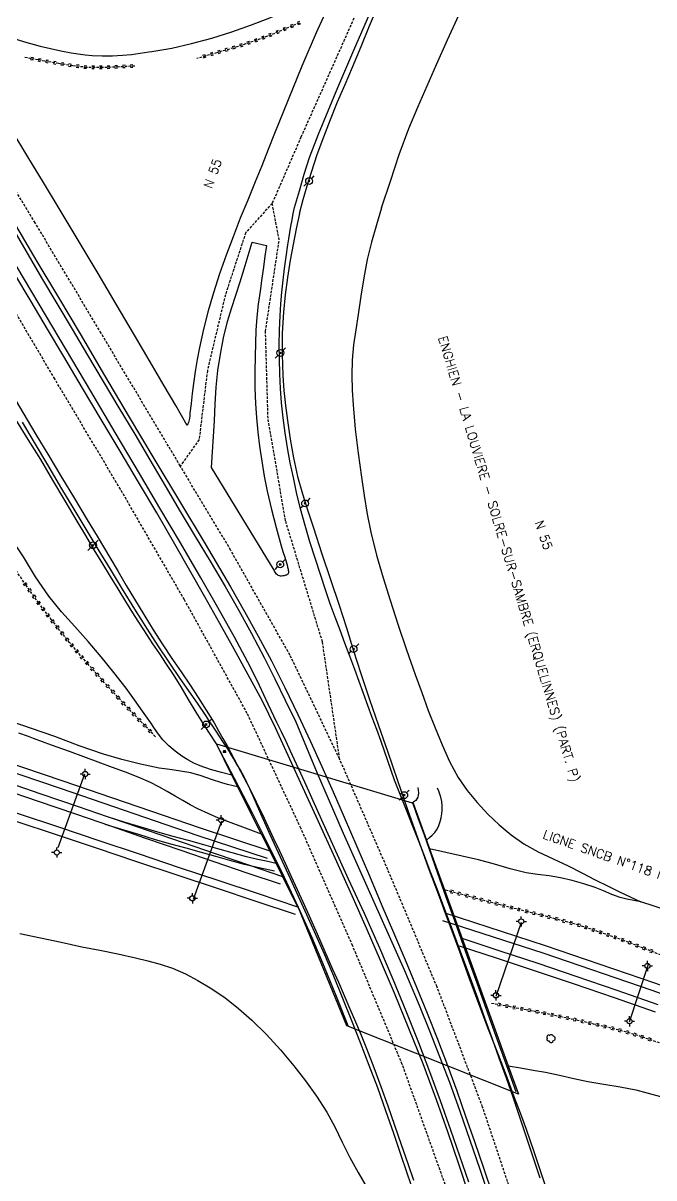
# Model space of a CAD drawing. Header units: millimetres. Extents: x 132999 to 134001, y 129000 to 130000.
# Drawn here: x 133536.6 to 133659.1, y 129217.4 to 129441.9 of the extents above; entities that cross this region are included whole.
import ezdxf
from ezdxf.enums import TextEntityAlignment as Align

# ---------------------------------------------------------------- set-up
doc = ezdxf.new("R2010")
doc.units = ezdxf.units.MM
doc.linetypes.add('DASHED', pattern=[0.75, 0.5, -0.25])
doc.layers.get('0').update_dxf_attribs({"linetype": 'CONTINUOUS'})
for name, color, linetype in [('W0001', 6, 'DASHED'), ('W0008', 7, 'CONTINUOUS'), ('W0010', 4, 'CONTINUOUS'), ('W0120', 7, 'CONTINUOUS'), ('W0211', 2, 'CONTINUOUS'), ('W0214', 2, 'CONTINUOUS'), ('W0220', 5, 'DASHED'), ('W0300', 7, 'CONTINUOUS'), ('W0330', 7, 'CONTINUOUS'), ('W0473', 7, 'CONTINUOUS'), ('W0610', 7, 'CONTINUOUS'), ('W0611', 7, 'CONTINUOUS'), ('W0700', 7, 'CONTINUOUS'), ('W0850', 7, 'CONTINUOUS'), ('W0989', 7, 'CONTINUOUS'), ('W0990', 7, 'CONTINUOUS')]:
    doc.layers.add(name, color=color, linetype=linetype)
doc.styles.get("Standard").update_dxf_attribs({"font": 'romans.shx', "width": 0.85})

# ---------------------------------------------------------------- blocks, each defined once
blk = doc.blocks.new('T610')
for p, q in [((-0.500001, 0), (-1.000002, 0)), ((0, 0.500001), (0, 1.000002)), ((0.500001, 0), (1.000002, 0)), ((0, -0.500001), (0, -1.000002))]:
    blk.add_line(p, q)
blk.add_ellipse((0, 0), major_axis=(-0.353554, 0.353554), ratio=1, start_param=3.926990817, end_param=10.2101761242)
blk = doc.blocks.new('T473')
for p, q in [((-0.166667, 0.166667), (0.166667, -0.166667)), ((-0.166667, -0.166667), (0.166667, 0.166667)), ((0.500001, 0.500001), (1.000002, 1.000002)), ((-1.000002, -1.000002), (-0.500001, -0.500001))]:
    blk.add_line(p, q)
blk.add_ellipse((0, 0), major_axis=(0.471405, 0.471405), ratio=1, start_param=5.4977871438, end_param=11.780972451)
blk = doc.blocks.new('T850')
for p, q in [((-0.25, -0.15), (0, 0.32)), ((0, 0.32), (0.25, -0.15)), ((-0.25, -0.15), (0.25, -0.15))]:
    blk.add_line(p, q)
for major_axis in [(-0.106, 0.106), (-0.0354, 0.0354), (-0.0236, 0.0236)]:
    blk.add_ellipse((0, 0), major_axis=major_axis, ratio=1, start_param=3.926991, end_param=10.210176)
blk = doc.blocks.new('T300')
for p, q in [((-0.8, 0.51), (-0.86, 0.34)), ((-0.86, 0.34), (-0.86, 0.17)), ((-0.86, 0.17), (-0.74, 0.06)), ((-0.69, 0.63), (-0.8, 0.51)), ((-0.8, -0.06), (-0.74, 0.06)), ((-0.74, 0.06), (-0.69, 0.11)), ((-0.57, 0.69), (-0.69, 0.63)), ((-0.46, 0.69), (-0.57, 0.69)), ((-0.29, 0.63), (-0.46, 0.69)), ((-0.29, 0.63), (-0.17, 0.74)), ((-0.23, 0.57), (-0.29, 0.63)), ((-0.17, 0.74), (-0.06, 0.8)), ((-0.06, 0.8), (0.06, 0.8)), ((0.06, 0.8), (0.23, 0.74)), ((0.23, 0.74), (0.34, 0.63)), ((0.34, 0.63), (0.4, 0.51)), ((0.46, 0.46), (0.34, 0.46)), ((0.4, 0.51), (0.4, 0.46)), ((0.57, 0.4), (0.46, 0.46)), ((0.57, 0.4), (0.69, 0.29)), ((0.69, 0.29), (0.74, 0.17)), ((0.74, 0.06), (0.69, -0.17)), ((0.74, 0.17), (0.74, 0.06)), ((-0.8, -0.17), (-0.8, -0.06)), ((-0.8, -0.23), (-0.8, -0.17)), ((-0.74, -0.34), (-0.8, -0.23)), ((-0.69, -0.4), (-0.74, -0.34)), ((-0.51, -0.46), (-0.69, -0.4)), ((-0.4, -0.46), (-0.51, -0.46)), ((-0.4, -0.46), (-0.34, -0.46)), ((-0.34, -0.46), (-0.34, -0.4)), ((-0.34, -0.51), (-0.34, -0.46)), ((-0.29, -0.63), (-0.34, -0.51)), ((-0.17, -0.74), (-0.29, -0.63)), ((-0.06, -0.8), (-0.17, -0.74)), ((0.06, -0.8), (-0.06, -0.8)), ((0.17, -0.74), (0.06, -0.8)), ((0.23, -0.69), (0.17, -0.74)), ((0.29, -0.46), (0.23, -0.46)), ((0.29, -0.63), (0.23, -0.69)), ((0.46, -0.4), (0.29, -0.46)), ((0.34, -0.51), (0.29, -0.63)), ((0.34, -0.51), (0.34, -0.46)), ((0.57, -0.34), (0.46, -0.4)), ((0.63, -0.29), (0.57, -0.34)), ((0.69, -0.17), (0.63, -0.29))]:
    blk.add_line(p, q)
blk = doc.blocks.new('t220o')
at = {"color": 0, "linetype": 'Continuous'}
for p, q in [((-0.25, 0.25), (0.25, 0.25)), ((-0.25, -0.25), (0.25, -0.25))]:
    blk.add_line(p, q, dxfattribs=at)

msp = doc.modelspace()

# ---------------------------------------------------------------- linework, layer by layer
at = {"layer": 'W0001'}
for points in [[(133652.99, 129642.74), (133650.56, 129622.57), (133648.6, 129604.51), (133647.14, 129590.82), (133645.83, 129575.76), (133643.98, 129559.62), (133641.47, 129546.39), (133637.93, 129534.02), (133633.46, 129521.23), (133628.83, 129508.58), (133623.81, 129496.43), (133618.5, 129483.45), (133613.42, 129471.42), (133608.73, 129459.07), (133602.1, 129445.65), (133596.29, 129432.55), (133590.6, 129419.79), (133585.01, 129406.9)], [(133567.16, 129355.82), (133564.51, 129360.26), (133551.78, 129381.65), (133538.97, 129403.09), (133529.72, 129418.27), (133519.78, 129435.04), (133511.08, 129449.69), (133503.07, 129462.52), (133492.81, 129480.22)], [(133585.01, 129406.9), (133579.86, 129401.21), (133575.91, 129389.13), (133572.41, 129374.37), (133570.81, 129360.97), (133567.16, 129355.82)], [(133598.11, 129298.88), (133594.78, 129321.64), (133587.6, 129345.18), (133584.2, 129365.12), (133583.71, 129382.01), (133586.37, 129399.78), (133585.01, 129406.9)], [(133630.43, 129176), (133626.04, 129192.45), (133618.62, 129216.12), (133610.27, 129239.5), (133600.64, 129262.54), (133590.59, 129285.39), (133580.16, 129307.74), (133567.96, 129329.84), (133555.54, 129351.3), (133542.78, 129372.76), (133530.15, 129394.14)], [(133598.11, 129298.88), (133588.46, 129319.07), (133576.94, 129339.48), (133567.16, 129355.82)], [(133642.65, 129176), (133640.76, 129183.65), (133633.8, 129207.49), (133625.88, 129231.2), (133617.04, 129254.54), (133607.46, 129277.35), (133598.11, 129298.88)]]:
    msp.add_lwpolyline(points, dxfattribs=at)
at = {"layer": 'W0008'}
for points in [[(133596.85, 129447.13), (133596.32, 129446.01), (133594.91, 129443.03), (133593.53, 129440.04), (133590.74, 129433.57), (133588.09, 129427.04), (133585.47, 129420.49), (133584.21, 129417.36), (133582.97, 129414.22), (133581.73, 129411.09)], [(133543.66, 129405.91), (133540.59, 129410.93), (133537.53, 129415.95), (133534.48, 129420.97), (133530.84, 129426.94), (133527.21, 129432.91), (133523.68, 129438.93), (133522.52, 129440.98), (133521.38, 129443.03), (133520.23, 129445.08), (133521.41, 129444.49), (133522.59, 129443.9), (133523.77, 129443.33), (133526.1, 129442.28), (133528.46, 129441.28), (133530.85, 129440.35), (133533.85, 129439.28), (133536.9, 129438.32), (133539.97, 129437.47), (133541.96, 129437), (133543.96, 129436.58), (133545.96, 129436.15)], [(133545.96, 129436.15), (133547.32, 129435.98), (133548.68, 129435.79), (133550.04, 129435.66), (133552.01, 129435.58), (133553.98, 129435.59), (133555.95, 129435.69), (133557.65, 129435.86), (133559.35, 129436.1), (133561.05, 129436.34), (133561.66, 129436.41), (133565.53, 129437.1), (133569.36, 129437.95), (133573.29, 129439), (133577.17, 129440.22), (133581.01, 129441.58), (133584.53, 129443), (133588.01, 129444.55), (133591.49, 129446.09)], [(133589.33, 129406.11), (133590.28, 129409.35), (133591.24, 129412.58), (133592.27, 129415.79), (133593.99, 129420.38), (133595.87, 129424.92), (133597.78, 129429.45), (133600.84, 129436.66), (133603.97, 129443.84)], [(133581.73, 129411.09), (133580.27, 129407.54), (133578.81, 129403.99), (133577.41, 129400.42), (133576.06, 129396.8), (133574.77, 129393.17), (133573.59, 129389.5), (133572.58, 129385.99), (133571.67, 129382.46), (133570.88, 129378.9), (133570.45, 129376.56), (133570.06, 129374.21), (133569.71, 129371.86), (133569.48, 129369.93), (133569.26, 129368.01), (133569.03, 129366.08), (133568.98, 129365.57), (133568.92, 129365.07), (133568.82, 129364.58), (133568.72, 129364.3), (133568.61, 129364.02), (133568.51, 129363.74), (133566.26, 129367.59), (133564.02, 129371.44), (133561.77, 129375.28), (133558.25, 129381.29), (133554.73, 129387.3), (133551.19, 129393.29), (133548.68, 129397.5), (133546.17, 129401.71), (133543.66, 129405.91)], [(133608.77, 129294.78), (133606.15, 129302.24), (133605.3, 129304.58), (133604.45, 129306.93), (133603.6, 129309.27), (133602.75, 129311.61), (133601.89, 129313.95), (133601.04, 129316.29), (133600.09, 129318.84), (133599.14, 129321.38), (133598.18, 129323.92), (133597.23, 129326.46), (133596.3, 129329.02), (133595.42, 129331.58), (133594.37, 129334.74), (133593.34, 129337.9), (133592.34, 129341.08), (133591.4, 129344.27), (133590.53, 129347.48), (133589.75, 129350.7), (133589.12, 129353.57), (133588.53, 129356.46), (133588, 129359.36), (133587.53, 129362.27), (133587.14, 129365.19), (133586.83, 129368.11), (133586.62, 129370.92), (133586.47, 129373.74), (133586.4, 129376.57), (133586.39, 129379.4), (133586.44, 129382.23), (133586.56, 129385.05), (133586.71, 129387.35), (133586.91, 129389.65), (133587.15, 129391.95), (133587.42, 129394.24), (133587.73, 129396.53), (133588.07, 129398.81), (133588.25, 129400.03), (133588.45, 129401.25), (133588.66, 129402.47), (133588.87, 129403.69), (133589.09, 129404.9), (133589.33, 129406.11)], [(133535.14, 129402.68), (133539.32, 129395.62), (133543.5, 129388.57), (133547.68, 129381.51), (133552.45, 129373.43), (133557.22, 129365.36), (133562, 129357.29), (133566.99, 129348.99), (133572, 129340.7), (133576.89, 129332.34), (133579.6, 129327.57), (133582.27, 129322.78), (133584.86, 129317.95), (133587.47, 129312.76), (133589.98, 129307.52), (133592.44, 129302.26), (133594.67, 129297.38), (133596.85, 129292.48), (133599.01, 129287.57), (133601.46, 129281.86), (133603.88, 129276.13), (133606.29, 129270.41), (133608.56, 129265.11), (133610.82, 129259.82), (133613.04, 129254.51), (133615.1, 129249.45), (133617.12, 129244.37), (133619.07, 129239.27), (133620.86, 129234.36), (133622.58, 129229.43), (133624.28, 129224.49), (133626.05, 129219.35), (133627.79, 129214.2)], [(133623.34, 129213.84), (133621.27, 129220.12), (133619.13, 129226.38), (133616.91, 129232.61), (133614.3, 129239.57), (133611.57, 129246.48), (133608.76, 129253.36), (133606.07, 129259.68), (133603.31, 129265.98), (133600.52, 129272.26), (133597.23, 129279.57), (133593.91, 129286.87), (133590.55, 129294.15), (133588.09, 129299.53), (133585.62, 129304.91), (133583.03, 129310.23), (133580.37, 129315.26), (133577.61, 129320.23), (133574.83, 129325.2), (133571.94, 129330.37), (133569.03, 129335.53), (133566.08, 129340.67), (133562.57, 129346.7), (133559.02, 129352.71), (133555.46, 129358.71), (133551.82, 129364.85), (133548.17, 129370.99), (133544.52, 129377.12), (133541.35, 129382.46), (133538.19, 129387.8), (133535.03, 129393.13)], [(133534.45, 129369.87), (133536.79, 129365.93), (133539.13, 129361.99), (133541.62, 129357.83), (133544.11, 129353.67), (133546.6, 129349.51), (133548.9, 129345.69), (133551.19, 129341.87), (133553.47, 129338.04), (133555.07, 129335.33), (133556.66, 129332.63), (133558.27, 129329.93), (133560.08, 129326.95), (133561.91, 129323.98), (133563.78, 129321.04), (133565.53, 129318.43), (133567.32, 129315.84), (133569.08, 129313.23), (133570.66, 129310.8), (133572.21, 129308.36), (133573.72, 129305.89), (133574.6, 129304.37), (133575.45, 129302.85), (133576.31, 129301.32)], [(133576.31, 129301.32), (133580.76, 129292.94), (133581.9, 129290.57), (133583.03, 129288.19), (133584.16, 129285.8), (133585.28, 129283.42), (133586.4, 129281.03), (133587.51, 129278.64), (133589.08, 129275.21), (133590.64, 129271.79), (133592.18, 129268.35), (133593.72, 129264.91), (133595.24, 129261.46), (133596.75, 129258.01), (133597.87, 129255.45), (133598.99, 129252.88), (133600.1, 129250.32), (133601.2, 129247.75), (133602.28, 129245.17), (133603.33, 129242.57), (133604.76, 129238.88), (133606.14, 129235.17), (133607.47, 129231.44), (133608.77, 129227.69), (133610.06, 129223.95), (133611.34, 129220.2), (133612.43, 129217.01)], [(133637.07, 129217.37), (133636.05, 129220.48), (133635.01, 129223.59), (133633.97, 129226.7), (133632.92, 129229.81), (133631.85, 129232.91), (133630.5, 129236.81), (133629.12, 129240.7), (133627.73, 129244.59), (133626.33, 129248.47), (133624.92, 129252.35), (133623.5, 129256.23), (133622.22, 129259.72), (133620.93, 129263.2), (133619.64, 129266.68), (133618.33, 129270.15), (133617.02, 129273.62), (133615.7, 129277.09), (133614.56, 129280.05), (133613.42, 129283), (133612.27, 129285.95), (133611.11, 129288.9), (133609.94, 129291.84), (133608.77, 129294.78)]]:
    msp.add_lwpolyline(points, dxfattribs=at)
msp.add_lwpolyline([(133586.73, 129340.34), (133587.09, 129339.23), (133587.45, 129338.13), (133587.77, 129337.02), (133587.89, 129336.6), (133588, 129336.18), (133588.1, 129335.76), (133588.14, 129335.57), (133588.18, 129335.38), (133588.18, 129335.2), (133588.15, 129335.06), (133588.1, 129334.93), (133588.03, 129334.81), (133587.91, 129334.71), (133587.76, 129334.64), (133587.61, 129334.58), (133587.36, 129334.5), (133587.1, 129334.45), (133586.84, 129334.44), (133586.62, 129334.44), (133586.4, 129334.47), (133586.2, 129334.54), (133586.02, 129334.66), (133585.86, 129334.83), (133585.71, 129335.01), (133585.59, 129335.18), (133585.48, 129335.37), (133585.38, 129335.56), (133573.24, 129355.57), (133573.42, 129358.59), (133573.6, 129361.6), (133573.78, 129364.62), (133573.95, 129367.89), (133574.13, 129371.16), (133574.45, 129374.41), (133574.95, 129377.6), (133575.58, 129380.77), (133576.34, 129383.9), (133577.1, 129386.49), (133577.95, 129389.06), (133578.78, 129391.64), (133579.56, 129394.2), (133580.33, 129396.77), (133581.09, 129399.34), (133583.88, 129398.73), (133583.59, 129396.61), (133583.3, 129394.49), (133583.01, 129392.38), (133582.65, 129389.85), (133582.3, 129387.32), (133582.02, 129384.79), (133581.84, 129382.26), (133581.74, 129379.73), (133581.67, 129377.2), (133581.63, 129374.12), (133581.66, 129371.05), (133581.77, 129367.98), (133581.96, 129365.21), (133582.23, 129362.44), (133582.56, 129359.68), (133582.98, 129356.77), (133583.48, 129353.86), (133584.05, 129350.97), (133584.88, 129347.41), (133585.8, 129343.87)], close=True, dxfattribs=at)
at = {"layer": 'W0010'}
for points in [[(133590.29, 129404.96), (133591.05, 129407.63), (133591.8, 129410.3), (133592.61, 129412.96), (133593.77, 129416.41), (133595.03, 129419.83), (133596.33, 129423.23), (133597.72, 129426.63), (133599.17, 129430.02), (133600.6, 129433.4), (133602.26, 129437.4), (133603.9, 129441.4), (133605.56, 129445.4), (133607.18, 129449.25), (133608.8, 129453.09), (133610.42, 129456.94), (133611.58, 129459.7), (133612.73, 129462.45), (133613.88, 129465.21)], [(133590.29, 129404.96), (133589.68, 129401.92), (133589.06, 129398.88), (133588.51, 129395.83), (133587.98, 129392.48), (133587.52, 129389.12), (133587.18, 129385.75), (133586.97, 129381.65), (133586.94, 129377.55), (133587.08, 129373.45), (133587.3, 129370.53), (133587.6, 129367.62), (133587.97, 129364.71), (133588.51, 129361.05), (133589.16, 129357.4), (133589.95, 129353.79), (133590.87, 129350.44), (133591.92, 129347.12), (133593, 129343.81), (133594.65, 129338.79), (133596.36, 129333.79), (133598.04, 129328.77), (133599.45, 129324.34), (133600.83, 129319.9), (133602.24, 129315.47), (133603.92, 129310.43), (133605.64, 129305.4), (133607.38, 129300.38), (133609.33, 129294.72), (133611.29, 129289.07), (133613.29, 129283.43), (133615.33, 129277.78), (133617.42, 129272.13), (133618.62, 129268.87), (133619.5, 129266.49), (133621.36, 129261.43), (133623.22, 129256.37), (133625.1, 129251.31), (133626.98, 129246.36), (133628.88, 129241.42), (133630.77, 129236.47), (133631.97, 129233.28), (133633.16, 129230.09), (133634.33, 129226.88), (133635.82, 129222.58), (133637.26, 129218.26), (133638.67, 129213.93)], [(133534.1, 129402.91), (133537.15, 129397.68), (133540.22, 129392.45), (133543.18, 129387.43), (133546.15, 129382.41), (133549.13, 129377.4), (133552.19, 129372.27), (133555.25, 129367.15), (133558.3, 129362.02), (133561.25, 129357.01), (133564.19, 129351.99), (133567.14, 129346.97), (133570.06, 129342.14), (133572.99, 129337.31), (133575.86, 129332.44), (133578.45, 129327.86), (133580.99, 129323.25), (133583.45, 129318.6), (133585.53, 129314.46), (133587.55, 129310.28), (133589.57, 129306.11), (133591.67, 129301.12), (133593.76, 129296.14), (133595.88, 129291.16), (133598.82, 129284.47), (133601.8, 129277.8), (133604.78, 129271.12), (133607.75, 129264.44), (133610.72, 129257.75), (133613.58, 129251.02), (133615.58, 129246.05), (133617.53, 129241.06), (133619.42, 129236.05), (133621.45, 129230.43), (133623.4, 129224.78), (133625.32, 129219.11), (133627.2, 129213.43)], [(133623.18, 129216.58), (133621.45, 129221.65), (133619.68, 129226.71), (133617.67, 129232.39), (133615.61, 129238.07), (133613.49, 129243.71), (133611.05, 129249.87), (133608.53, 129256), (133605.94, 129262.09), (133602.94, 129268.83), (133599.86, 129275.53), (133596.78, 129282.23), (133594.07, 129288.3), (133591.36, 129294.38), (133588.58, 129300.42), (133587.7, 129302.27), (133586.82, 129304.12), (133585.93, 129305.96), (133584.23, 129309.55), (133582.54, 129313.14), (133580.79, 129316.7), (133577.68, 129322.55), (133574.42, 129328.33), (133571.12, 129334.09), (133567.2, 129340.87), (133563.21, 129347.62), (133559.21, 129354.36), (133554.5, 129362.36), (133549.78, 129370.36), (133545.05, 129378.35), (133540.97, 129385.22), (133536.88, 129392.08), (133532.8, 129398.95)], [(133536.44, 129364.33), (133538.77, 129360.38), (133541.34, 129356.07), (133543.89, 129351.75), (133546.46, 129347.44), (133548.8, 129343.55), (133551.15, 129339.68), (133553.51, 129335.8), (133555.88, 129331.89), (133558.27, 129327.98), (133560.7, 129324.1), (133562.81, 129320.88), (133564.95, 129317.69), (133567.1, 129314.51), (133568.75, 129312.11), (133570.41, 129309.72), (133572.05, 129307.32), (133572.72, 129306.3), (133573.39, 129305.28), (133574.07, 129304.26), (133574.78, 129303.18), (133575.49, 129302.1), (133576.18, 129301.02), (133576.63, 129300.3), (133577.07, 129299.59), (133577.5, 129298.87), (133578.17, 129297.75), (133578.83, 129296.62), (133579.47, 129295.49), (133580.62, 129293.12), (133581.67, 129290.69), (133582.73, 129288.27), (133584.64, 129284.05), (133586.57, 129279.84), (133588.49, 129275.63), (133590.71, 129270.77), (133592.92, 129265.91), (133595.08, 129261.02), (133596.89, 129256.72), (133598.65, 129252.39), (133600.39, 129248.05), (133602.1, 129243.72), (133603.79, 129239.37), (133605.43, 129235), (133607.02, 129230.56), (133608.56, 129226.09), (133610.08, 129221.62), (133611.99, 129215.96)], [(133574.13, 129301.82), (133577.61, 129295.12), (133578.53, 129293.37), (133581.1, 129288.43), (133584.49, 129281.69), (133587.31, 129275.88), (133590.07, 129270.04), (133592.73, 129264.16), (133595.12, 129258.49), (133597.42, 129252.78), (133599.71, 129247.07)], [(133632.42, 129234.14), (133630.6, 129239.19), (133628.78, 129244.23), (133626.96, 129249.28), (133624.79, 129255.31), (133622.62, 129261.34), (133620.46, 129267.38), (133618.82, 129272.01), (133617.2, 129276.64), (133615.56, 129281.27), (133614.5, 129284.24), (133613.43, 129287.2), (133612.37, 129290.16)]]:
    msp.add_lwpolyline(points, dxfattribs=at)
at = {"layer": 'W0120'}
msp.add_lwpolyline([(133574.17, 129301.8), (133612.19, 129290.33), (133612.36, 129290.28), (133614.95, 129283.12), (133615.58, 129281.38), (133618.45, 129273.43), (133621.89, 129263.94), (133630.83, 129239.23), (133632.83, 129233.71), (133599.53, 129246.98), (133590.11, 129269.92), (133590.02, 129270.09), (133587.09, 129275.96), (133585.78, 129278.58), (133584.59, 129280.96), (133582.94, 129284.25), (133577.2, 129295.73)], close=True, dxfattribs=at)
at = {"layer": 'W0211'}
for points in [[(133574.17, 129301.8), (133572.85, 129303.86), (133571.53, 129305.93), (133570.23, 129308), (133568.76, 129310.44), (133567.31, 129312.89), (133565.82, 129315.32), (133564.5, 129317.32), (133563.16, 129319.3), (133561.83, 129321.29), (133560.05, 129324.01), (133558.29, 129326.75), (133556.56, 129329.5), (133555.06, 129331.93), (133553.58, 129334.37), (133552.11, 129336.81), (133550.44, 129339.56), (133548.79, 129342.32), (133547.14, 129345.08), (133544.77, 129349.09), (133542.42, 129353.1), (133540.04, 129357.1), (133537.63, 129360.99), (133535.19, 129364.87)], [(133536.76, 129305.29), (133534.42, 129306.1)], [(133578.53, 129293.37), (133577.42, 129293.65), (133576.32, 129293.92), (133575.22, 129294.21), (133573.22, 129294.86), (133571.22, 129295.57), (133569.21, 129296.16), (133567.18, 129296.53), (133565.12, 129296.8), (133563.08, 129297.1), (133559.44, 129297.88), (133555.83, 129298.79), (133552.25, 129299.81), (133547.5, 129301.42), (133542.8, 129303.22), (133538.07, 129304.89), (133536.76, 129305.29)], [(133613.31, 129293.32), (133613.36, 129292.82), (133613.41, 129292.32), (133613.37, 129291.83), (133613.27, 129291.47), (133613.11, 129291.13), (133612.9, 129290.83), (133612.69, 129290.64), (133612.44, 129290.49), (133612.19, 129290.33)], [(133656.61, 129271.13), (133655.27, 129271.38), (133653.92, 129271.63), (133652.6, 129271.95), (133650.96, 129272.54), (133649.35, 129273.23), (133647.73, 129273.87), (133645.51, 129274.59), (133643.26, 129275.23), (133640.99, 129275.77), (133638.78, 129276.13), (133636.55, 129276.41), (133634.33, 129276.75), (133631.24, 129277.51), (133628.18, 129278.41), (133625.1, 129279.26), (133621.93, 129280), (133618.76, 129280.69), (133615.58, 129281.38)], [(133661.8, 129269.43), (133656.61, 129271.13)], [(133630.83, 129239.23), (133633.25, 129238.81), (133635.67, 129238.39), (133638.09, 129237.95), (133640.84, 129237.37), (133643.59, 129236.76), (133646.34, 129236.18), (133649.45, 129235.64), (133652.58, 129235.12), (133655.67, 129234.52), (133660.45, 129233.24), (133665.17, 129231.74), (133669.88, 129230.16), (133675.85, 129228.08), (133681.8, 129225.9), (133687.77, 129223.78), (133693.95, 129221.76), (133700.16, 129219.82), (133706.37, 129217.87)]]:
    msp.add_lwpolyline(points, dxfattribs=at)
at = {"layer": 'W0214'}
for points in [[(133577.2, 129295.73), (133575.13, 129296.27), (133573.05, 129296.82), (133571.04, 129297.53), (133569.8, 129298.09), (133568.59, 129298.71), (133567.43, 129299.4), (133566.14, 129300.37), (133564.92, 129301.44), (133563.79, 129302.61), (133562.95, 129303.67), (133562.18, 129304.79), (133561.42, 129305.91), (133559.84, 129308.15), (133558.26, 129310.4), (133556.65, 129312.62), (133554.26, 129315.7), (133551.78, 129318.72), (133549.27, 129321.71), (133546.7, 129324.62), (133544.09, 129327.51), (133541.61, 129330.5), (133539.06, 129334.26), (133536.7, 129338.16), (133534.18, 129341.95)], [(133537.67, 129303.23), (133535.79, 129303.91)], [(133582.94, 129284.25), (133578.77, 129285.8), (133574.61, 129287.35), (133570.57, 129289.16), (133569.1, 129289.96), (133567.64, 129290.8), (133566.18, 129291.64), (133564.6, 129292.55), (133563.01, 129293.45), (133561.39, 129294.3), (133558.97, 129295.36), (133556.49, 129296.3), (133554, 129297.23), (133551.22, 129298.28), (133548.43, 129299.31), (133545.65, 129300.34), (133542.15, 129301.59), (133538.65, 129302.84), (133537.67, 129303.23)], [(133614.95, 129283.12), (133615.53, 129283.58), (133616.11, 129284.04), (133616.62, 129284.55), (133617.05, 129285.22), (133617.38, 129285.96), (133617.64, 129286.73), (133617.83, 129287.45), (133617.96, 129288.2), (133618.02, 129288.95), (133618.02, 129289.78), (133617.93, 129290.61), (133617.76, 129291.43), (133617.58, 129292.02), (133617.36, 129292.59), (133617.14, 129293.17)]]:
    msp.add_lwpolyline(points, dxfattribs=at)
at = {"layer": 'W0220'}
for points in [[(133590.25, 129441.95), (133587.51, 129440.81), (133584.77, 129439.67), (133582, 129438.6), (133578.15, 129437.33), (133574.25, 129436.19), (133570.36, 129435.05)], [(133558.36, 129433.58), (133555.24, 129433.43), (133552.12, 129433.29), (133549.01, 129433.34), (133546.28, 129433.63), (133543.56, 129434.07), (133540.85, 129434.55), (133539.53, 129434.79), (133538.2, 129435.03), (133536.87, 129435.27)], [(133562.31, 129303.21), (133559.17, 129306.5), (133556.03, 129309.79), (133552.95, 129313.13), (133549.26, 129317.3), (133545.65, 129321.54), (133542.17, 129325.89), (133539.65, 129329.22), (133537.21, 129332.62), (133534.88, 129336.08)], [(133661.27, 129260.47), (133653.33, 129263.57), (133645.29, 129266.33), (133639.98, 129267.81), (133634.64, 129269.16), (133629.29, 129270.51), (133625.68, 129271.48), (133622.07, 129272.46), (133618.45, 129273.43)], [(133627.6, 129251.42), (133630.95, 129250.79), (133634.31, 129250.17), (133637.66, 129249.51), (133640.9, 129248.85), (133644.13, 129248.15), (133647.36, 129247.41), (133649.6, 129246.89), (133651.83, 129246.35), (133654.05, 129245.75), (133656.89, 129244.87), (133659.7, 129243.89), (133662.5, 129242.88), (133665.91, 129241.63), (133669.31, 129240.33), (133672.71, 129239.04)]]:
    msp.add_lwpolyline(points, dxfattribs=at)
at = {"layer": 'W0330'}
for points in [[(133606.24, 129406.05), (133607.97, 129411.21), (133609.7, 129416.37), (133611.57, 129421.48), (133613.28, 129425.63), (133615.09, 129429.75), (133616.9, 129433.87), (133619.07, 129438.69), (133621.25, 129443.51)], [(133606.24, 129406.05), (133605.28, 129402.7), (133604.32, 129399.34), (133603.48, 129395.96), (133602.8, 129392.41), (133602.24, 129388.84), (133601.72, 129385.26), (133601.25, 129382.32), (133600.8, 129379.38), (133600.51, 129376.42), (133600.46, 129373.52), (133600.57, 129370.61), (133600.74, 129367.7), (133601.14, 129363.01), (133601.71, 129358.33), (133602.37, 129353.66), (133602.9, 129350.08), (133603.47, 129346.5), (133604.16, 129342.95), (133605.26, 129338.51), (133606.55, 129334.11), (133607.9, 129329.73), (133609.46, 129324.88), (133611.11, 129320.07), (133612.81, 129315.27), (133614.05, 129311.79), (133615.32, 129308.33), (133616.68, 129304.9), (133618.02, 129301.61), (133619.44, 129298.36), (133621.12, 129295.28), (133622.87, 129292.77), (133624.81, 129290.38), (133626.9, 129288.14), (133629.09, 129286.07), (133631.42, 129284.13), (133633.87, 129282.39), (133636.65, 129280.81), (133639.57, 129279.45), (133642.48, 129278.08), (133645.13, 129276.73), (133647.77, 129275.38), (133650.42, 129274.05), (133652.48, 129273.07), (133654.54, 129272.1), (133656.61, 129271.13)], [(133535.96, 129264.95), (133539.98, 129264.08), (133544.01, 129263.23), (133548.04, 129262.38), (133551.52, 129261.68), (133555.01, 129260.99), (133558.47, 129260.2), (133560.88, 129259.61), (133563.28, 129258.97), (133565.62, 129258.19), (133568.14, 129257.09), (133570.59, 129255.81), (133572.95, 129254.41), (133575.78, 129252.48), (133578.48, 129250.36), (133581.06, 129248.1), (133583.92, 129245.29), (133586.62, 129242.3), (133589.19, 129239.21), (133591.45, 129236.31), (133593.6, 129233.32), (133595.59, 129230.23), (133597.17, 129227.34), (133598.61, 129224.38), (133600.08, 129221.42), (133601.71, 129218.47), (133603.37, 129215.54)]]:
    msp.add_lwpolyline(points, dxfattribs=at)
at = {"layer": 'W0611'}
for points in [[(133543.41, 129281.69), (133548.63, 129295.97)], [(133569.72, 129271.65), (133575.24, 129286.86)], [(133628.53, 129252.76), (133633.42, 129267.15)], [(133654.38, 129247.74), (133658.1, 129258.98)]]:
    msp.add_lwpolyline(points, dxfattribs=at)
at = {"layer": 'W0700'}
for points in [[(133584.59, 129280.96), (133571.11, 129285.41), (133544.38, 129294.56), (133516.84, 129303.89), (133484.62, 129314.9)], [(133584.11, 129279.51), (133570.63, 129283.96), (133543.89, 129293.11), (133516.34, 129302.44), (133484.12, 129313.46)], [(133590.02, 129270.09), (133582.36, 129272.63), (133574.69, 129275.18), (133567.02, 129277.73), (133559.21, 129280.35), (133551.39, 129282.97), (133543.58, 129285.59), (133535.76, 129288.2), (133527.93, 129290.82), (133520.1, 129293.44), (133512.43, 129296.01), (133504.77, 129298.59), (133497.1, 129301.18), (133488.28, 129304.19), (133479.46, 129307.22), (133470.64, 129310.26)], [(133587.09, 129275.96), (133580.66, 129278.15), (133574.22, 129280.34), (133567.79, 129282.54), (133560.98, 129284.88), (133554.18, 129287.23), (133553.03, 129287.62), (133547.37, 129289.57), (133540.14, 129292.05), (133535.25, 129293.73), (133532.91, 129294.53), (133525.68, 129297.01), (133518.38, 129299.5), (133511.07, 129301.99), (133503.76, 129304.47), (133497.41, 129306.63), (133491.06, 129308.78), (133484.71, 129310.94)], [(133589.54, 129268.64), (133581.87, 129271.18), (133574.2, 129273.73), (133566.54, 129276.28), (133558.72, 129278.9), (133550.91, 129281.51), (133543.1, 129284.13), (133535.27, 129286.75), (133527.44, 129289.37), (133519.62, 129291.99), (133511.95, 129294.56), (133504.28, 129297.14), (133496.61, 129299.73), (133487.78, 129302.74), (133478.96, 129305.78), (133470.14, 129308.81)], [(133586.6, 129274.51), (133580.16, 129276.7), (133573.73, 129278.9), (133567.3, 129281.1), (133560.48, 129283.44), (133553.68, 129285.78), (133546.87, 129288.13), (133539.64, 129290.61), (133532.42, 129293.09), (133525.19, 129295.56), (133517.88, 129298.05), (133510.57, 129300.54), (133503.26, 129303.02), (133496.92, 129305.18), (133490.57, 129307.34), (133484.22, 129309.49)], [(133585.78, 129278.58), (133583.85, 129279), (133581.91, 129279.42), (133579.99, 129279.87), (133577.22, 129280.6), (133574.46, 129281.39), (133571.7, 129282.18), (133568.73, 129283), (133565.76, 129283.81), (133562.8, 129284.65), (133559.54, 129285.62), (133556.28, 129286.62), (133553.03, 129287.62)], [(133585.45, 129277.08), (133583.62, 129277.48), (133581.58, 129277.93), (133579.62, 129278.38), (133576.81, 129279.12), (133574.04, 129279.92), (133571.28, 129280.71), (133568.32, 129281.52), (133565.35, 129282.34), (133562.37, 129283.18), (133559.09, 129284.16), (133555.83, 129285.16), (133552.58, 129286.16)], [(133790.12, 129198.62), (133770.2, 129208.46), (133750.12, 129217.85), (133729.42, 129226.93), (133707.04, 129236.1), (133684.93, 129244.51), (133658.84, 129253.85), (133637.62, 129261.09), (133618.15, 129267.41)], [(133790.8, 129199.99), (133770.87, 129209.84), (133750.75, 129219.24), (133730.02, 129228.34), (133707.6, 129237.52), (133685.46, 129245.95), (133659.34, 129255.29), (133638.11, 129262.54), (133618.62, 129268.87)], [(133659.98, 129251.09), (133652.01, 129253.87), (133644.02, 129256.61), (133636.65, 129259.08), (133629.27, 129261.51), (133621.89, 129263.94)], [(133659.48, 129249.64), (133651.51, 129252.43), (133643.53, 129255.16), (133636.17, 129257.63), (133628.79, 129260.06), (133621.41, 129262.49)]]:
    msp.add_lwpolyline(points, dxfattribs=at)

# ---------------------------------------------------------------- block references
at = {"layer": 'W0220'}
for p, rotation in [((133586.03, 129440.19), 202.5501205667354), ((133587.41, 129440.77), 202.5501205667354), ((133588.8, 129441.34), 202.5249111304123), ((133590.18, 129441.92), 202.5249111304123), ((133580.41, 129438.08), 198.2650383157936), ((133581.84, 129438.55), 198.2650383157936), ((133583.24, 129439.08), 201.0915675543769), ((133584.64, 129439.62), 201.0915675543769), ((133571.8, 129435.47), 196.3003020901483), ((133573.24, 129435.89), 196.3003020901483), ((133574.68, 129436.31), 196.3138524261788), ((133576.12, 129436.74), 196.3138524261788), ((133577.56, 129437.16), 196.3138524261788), ((133578.99, 129437.61), 198.2650383157936), ((133538.35, 129435), 169.5812078161707), ((133539.82, 129434.73), 169.9649486152142), ((133541.3, 129434.47), 169.9968447000404), ((133542.78, 129434.21), 169.9968447000404), ((133544.26, 129433.96), 170.8184197292334), ((133545.74, 129433.72), 170.8184197292334), ((133547.23, 129433.53), 173.883754029592), ((133548.72, 129433.37), 173.883754029592), ((133550.21, 129433.32), 179.1163305422931), ((133551.71, 129433.3), 179.1163305422931), ((133553.21, 129433.34), 182.5850856044453), ((133554.71, 129433.41), 182.5850856044453), ((133556.21, 129433.48), 182.6033944094954), ((133557.71, 129433.55), 182.6033944094954), ((133537.05, 129332.87), 124.0133822418874), ((133537.92, 129331.64), 125.6889628862241), ((133538.79, 129330.42), 125.6889628862241), ((133539.67, 129329.21), 127.0152206647577), ((133540.57, 129328.01), 127.0152206647577), ((133541.47, 129326.81), 127.0152206647577), ((133542.38, 129325.62), 128.6405189114474), ((133543.32, 129324.45), 128.6405189114474), ((133544.26, 129323.28), 128.6405189114474), ((133545.19, 129322.1), 128.6405189114474), ((133546.15, 129320.95), 130.4072349732604), ((133547.12, 129319.81), 130.4072349732604), ((133548.09, 129318.66), 130.4072349732604), ((133549.07, 129317.52), 130.4072349732604), ((133550.06, 129316.39), 131.5575117634766), ((133551.05, 129315.27), 131.5575117634766), ((133552.05, 129314.15), 131.5575117634766), ((133553.04, 129313.03), 132.698697653731), ((133554.06, 129311.93), 132.698697653731), ((133555.08, 129310.82), 132.698697653731), ((133556.1, 129309.72), 133.6449836927909), ((133557.13, 129308.64), 133.6449836927909), ((133558.17, 129307.55), 133.6449836927909), ((133559.2, 129306.47), 133.6362846065775), ((133560.24, 129305.38), 133.6362846065775), ((133561.27, 129304.3), 133.6362846065775), ((133619.9, 129273.04), 164.879189019842), ((133621.35, 129272.65), 164.879189019842), ((133622.8, 129272.26), 164.8751934033108), ((133624.25, 129271.87), 164.8751934033108), ((133625.69, 129271.48), 164.9906576111741), ((133627.14, 129271.09), 164.9906576111741), ((133628.59, 129270.7), 164.9906576111741), ((133630.04, 129270.32), 165.7419740295387), ((133631.5, 129269.95), 165.7419740295387), ((133632.95, 129269.58), 165.7419740295387), ((133634.4, 129269.21), 165.7419740295387), ((133635.86, 129268.85), 165.9158798692597), ((133637.31, 129268.48), 165.9158798692597), ((133638.77, 129268.12), 165.9158798692597), ((133640.22, 129267.75), 164.3789918624755), ((133641.67, 129267.34), 164.3789918624755), ((133643.11, 129266.94), 164.3789918624755), ((133644.56, 129266.54), 164.3789918624755), ((133645.99, 129266.09), 161.0536855405952), ((133647.41, 129265.6), 161.0536855405952), ((133648.83, 129265.12), 161.0536855405952), ((133650.24, 129264.63), 161.0536855405952), ((133651.66, 129264.14), 161.0536855405952), ((133653.08, 129263.66), 161.0536855405952), ((133654.48, 129263.12), 158.6669583711401), ((133655.88, 129262.57), 158.6669583711401), ((133657.28, 129262.03), 158.6669583711401), ((133658.67, 129261.48), 158.6669583711401), ((133629.07, 129251.14), 349.47002392557), ((133630.55, 129250.87), 349.47002392557), ((133632.02, 129250.59), 349.4865223479638), ((133633.5, 129250.32), 349.4865223479638), ((133634.97, 129250.04), 348.9566494464965), ((133636.44, 129249.75), 348.9566494464965), ((133637.91, 129249.46), 348.3469017467394), ((133639.38, 129249.16), 348.3469017467394), ((133640.85, 129248.86), 348.3469017467394), ((133642.32, 129248.54), 347.8338546425027), ((133643.78, 129248.23), 347.8338546425027), ((133645.25, 129247.9), 347.1573334877782), ((133646.71, 129247.56), 347.1573334877782), ((133648.17, 129247.22), 346.822282468712), ((133649.63, 129246.88), 346.3568499704207), ((133651.09, 129246.53), 346.3568499704207), ((133652.54, 129246.16), 344.9593073327536), ((133653.99, 129245.77), 344.9593073327536), ((133655.42, 129245.32), 342.6436763135999), ((133656.86, 129244.88), 342.6436763135999), ((133658.27, 129244.38), 340.8589340994886)]:
    msp.add_blockref('t220o', p, dxfattribs=dict(at, rotation=rotation))
at = {"layer": 'W0300', "rotation": 359.9999899820874}
msp.add_blockref('T300', (133639.19, 129244.5), dxfattribs=at)
at = {"layer": 'W0473', "rotation": 359.9999899820874}
for p in [(133592.18, 129411.23), (133586.59, 129377.82), (133591.4, 129348.55), (133550.21, 129340.43), (133600.81, 129320.24), (133572.18, 129305.58), (133610.64, 129291.84)]:
    msp.add_blockref('T473', p, dxfattribs=at)
at = {"layer": 'W0473'}
msp.add_blockref('T473', (133586.56, 129336.7), dxfattribs=at)
at = {"layer": 'W0610', "rotation": 359.9999899820874}
for p in [(133548.68, 129295.95), (133575.1, 129286.98), (133543.17, 129280.69), (133569.5, 129271.78), (133633.37, 129267.28), (133657.9, 129258.64), (133628.47, 129252.92), (133654.41, 129247.88)]:
    msp.add_blockref('T610', p, dxfattribs=at)
at = {"layer": 'W0850', "rotation": 359.9999899820874}
msp.add_blockref('T850', (133575.73, 129300.33), dxfattribs=at)

# ---------------------------------------------------------------- texts
at = {"layer": 'W0989'}
msp.add_text('ENGHIEN - LA LOUVIERE - SOLRE-SUR-SAMBRE (ERQUELINNES) (PART. P)', height=1.75, rotation=286.6401, dxfattribs=at).set_placement((133631.02, 129337.76), align=Align.MIDDLE_CENTER)
msp.add_text('LIGNE SNCB N°118 MONS - LA LOUVIERE-CENTRE - CHARLEROI-SUD', height=1.75, rotation=340.6283, dxfattribs=at).set_placement((133637.42, 129283.5))
at = {"layer": 'W0990'}
for rotation, p in [(70.33, (133573.43, 129412.7)), (288.5497, (133637.74, 129342.4))]:
    msp.add_text('N 55', height=1.75, rotation=rotation, dxfattribs=at).set_placement(p, align=Align.MIDDLE_CENTER)

doc.saveas('drawing.dxf')
